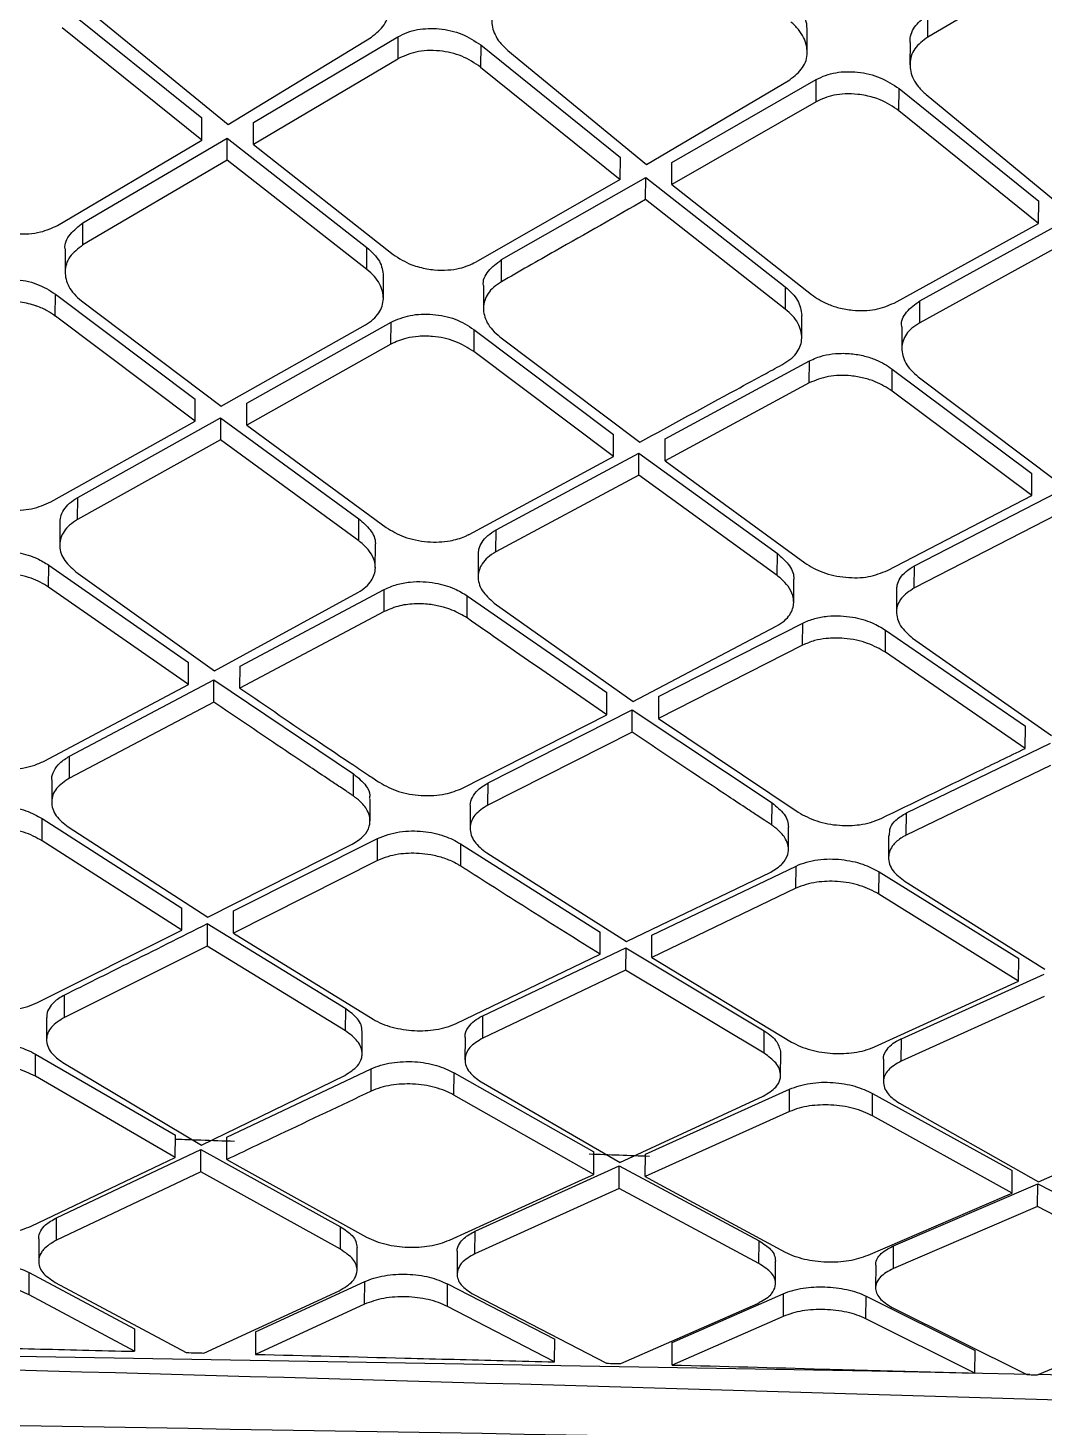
# Model space of a CAD drawing. Extents: x 943 to 1030, y 781 to 934.
# Drawn here: x 1012.041 to 1012.908, y 877.031 to 878.224 of the extents above; entities that cross this region are included whole.
import ezdxf

# ---------------------------------------------------------------- set-up
doc = ezdxf.new("R2010")
doc.units = 0
doc.header["$MEASUREMENT"] = 0
doc.layers.add('1', color=4, linetype='Continuous')

# ---------------------------------------------------------------- blocks, each defined once
blk = doc.blocks.new('AIRA')
at = {"layer": '1', "color": 3, "linetype": 'Continuous', "lineweight": 25}
for p, q in [((69.7528, 75.1218), (69.6309, 75.0505)), ((68.8927, 75.0771), (69.0118, 74.9815)), ((68.9158, 75.0729), (69.0341, 74.9759)), ((69.0118, 74.9626), (68.8926, 75.0582)), ((69.6309, 75.0505), (69.631, 75.0694)), ((69.0341, 74.9759), (69.1564, 75.0505)), ((69.0558, 74.9775), (69.1789, 75.0506)), ((69.1789, 75.0506), (69.1788, 75.0318)), ((69.528, 75.0375), (69.5281, 75.0565)), ((69.2496, 75.0437), (69.2495, 75.0248)), ((69.2496, 75.0437), (69.3687, 74.9478)), ((69.2727, 75.0391), (69.3909, 74.9418)), ((69.6158, 75.0457), (69.6157, 75.0269)), ((69.1788, 75.0317), (69.0557, 74.9587)), ((69.2495, 75.0248), (69.3686, 74.929)), ((69.3909, 74.9418), (69.5132, 75.0141)), ((69.4126, 74.9434), (69.5357, 75.0142)), ((69.5356, 74.9953), (69.5357, 75.0141)), ((69.6063, 74.9876), (69.6064, 75.0065)), ((69.6064, 75.0065), (69.7255, 74.9104)), ((69.6295, 75.0014), (69.7477, 74.9039)), ((69.5356, 74.9953), (69.4126, 74.9246)), ((69.7254, 74.8915), (69.6063, 74.9876)), ((69.0118, 74.9626), (69.0118, 74.9815)), ((69.0557, 74.9587), (69.0558, 74.9775)), ((68.9104, 74.8919), (69.0335, 74.9643)), ((69.0334, 74.9455), (69.0335, 74.9643)), ((69.0335, 74.9643), (69.1526, 74.871)), ((68.8887, 74.8898), (69.0118, 74.9626)), ((69.0557, 74.9587), (69.1749, 74.865)), ((69.0334, 74.9455), (68.9103, 74.8731)), ((69.1525, 74.8522), (69.0334, 74.9455)), ((69.3686, 74.929), (69.3687, 74.9478)), ((69.4126, 74.9246), (69.4126, 74.9434)), ((69.3686, 74.929), (69.2455, 74.8585)), ((69.2673, 74.8606), (69.3903, 74.9306)), ((69.3902, 74.9118), (69.3903, 74.9306)), ((69.3903, 74.9306), (69.5094, 74.8373)), ((69.4126, 74.9246), (69.5317, 74.8308)), ((69.5093, 74.8184), (69.3902, 74.9118)), ((69.7254, 74.8915), (69.7255, 74.9104)), ((68.9103, 74.8731), (68.9104, 74.8919)), ((69.6023, 74.8236), (69.7254, 74.8915)), ((69.6241, 74.8256), (69.7471, 74.8932)), ((68.8952, 74.8687), (68.8951, 74.8499)), ((69.1525, 74.8522), (69.1526, 74.871)), ((69.747, 74.8743), (69.624, 74.8068)), ((69.2672, 74.8417), (69.2673, 74.8606)), ((69.1666, 74.8277), (69.1667, 74.8466)), ((69.252, 74.8378), (69.252, 74.8191)), ((69.5094, 74.8373), (69.5093, 74.8184)), ((68.8868, 74.8125), (68.8869, 74.8312)), ((68.8869, 74.8312), (69.0061, 74.7417)), ((68.9092, 74.8254), (69.0283, 74.7355)), ((69.624, 74.8068), (69.6241, 74.8256)), ((69.006, 74.7229), (68.8869, 74.8125)), ((69.5234, 74.7941), (69.5235, 74.813)), ((69.0283, 74.7355), (69.1514, 74.805)), ((69.0501, 74.7382), (69.1731, 74.8073)), ((69.173, 74.7885), (69.1731, 74.8073)), ((69.2438, 74.8011), (69.2437, 74.7823)), ((69.2438, 74.8011), (69.3629, 74.7116)), ((69.6089, 74.8034), (69.6088, 74.7847)), ((69.173, 74.7885), (69.05, 74.7194)), ((69.266, 74.7948), (69.3852, 74.7049)), ((69.3628, 74.6928), (69.2437, 74.7823)), ((69.4069, 74.7077), (69.5299, 74.7743)), ((69.5298, 74.7555), (69.5299, 74.7743)), ((69.6005, 74.7485), (69.6006, 74.7673)), ((69.6006, 74.7673), (69.7197, 74.6781)), ((69.6228, 74.7606), (69.742, 74.6709)), ((69.5298, 74.7555), (69.4068, 74.6889)), ((69.7196, 74.6593), (69.6005, 74.7485)), ((69.006, 74.7229), (69.0061, 74.7417)), ((69.05, 74.7194), (69.0501, 74.7382)), ((68.9059, 74.6577), (69.0277, 74.7257)), ((69.0277, 74.7256), (69.0276, 74.7069)), ((69.0277, 74.7257), (69.1457, 74.6396)), ((68.883, 74.6539), (69.006, 74.7229)), ((69.05, 74.7194), (69.1691, 74.6321)), ((69.0276, 74.7068), (68.9058, 74.6389)), ((69.1456, 74.6208), (69.0276, 74.7069)), ((69.3628, 74.6928), (69.3629, 74.7116)), ((69.4068, 74.6889), (69.4069, 74.7077)), ((69.2398, 74.6263), (69.3628, 74.6928)), ((69.2627, 74.6302), (69.3845, 74.6956)), ((69.3845, 74.6956), (69.5026, 74.6099)), ((69.3845, 74.6768), (69.3845, 74.6956)), ((69.4068, 74.6889), (69.526, 74.6019)), ((69.3845, 74.6768), (69.2626, 74.6114)), ((69.5025, 74.5911), (69.3845, 74.6768)), ((69.7196, 74.6593), (69.7197, 74.6781)), ((68.9058, 74.6389), (68.9059, 74.6577)), ((69.5966, 74.5955), (69.7196, 74.6593)), ((69.6195, 74.5994), (69.7414, 74.6622)), ((69.7413, 74.6433), (69.6195, 74.5806)), ((68.8907, 74.6359), (68.8906, 74.6171)), ((69.1456, 74.6208), (69.1457, 74.6396)), ((69.2626, 74.6114), (69.2627, 74.6302)), ((69.1597, 74.5979), (69.1598, 74.6168)), ((69.2475, 74.6089), (69.2474, 74.5901)), ((69.5025, 74.5911), (69.5026, 74.6099)), ((68.8811, 74.5813), (68.8812, 74.6)), ((68.8812, 74.6), (69.0004, 74.5169)), ((68.9043, 74.5944), (69.0226, 74.51)), ((69.6194, 74.5806), (69.6195, 74.5994)), ((69.0003, 74.4981), (68.8811, 74.5813)), ((69.5166, 74.5685), (69.5166, 74.5874)), ((69.0226, 74.51), (69.1449, 74.5768)), ((69.0444, 74.5139), (69.1674, 74.5793)), ((69.1673, 74.5605), (69.1674, 74.5793)), ((69.238, 74.555), (69.2381, 74.5738)), ((69.2381, 74.5738), (69.3572, 74.4913)), ((69.6043, 74.5787), (69.6042, 74.5599)), ((69.1673, 74.5605), (69.0443, 74.4951)), ((69.2612, 74.5677), (69.3795, 74.4838)), ((69.3795, 74.4838), (69.5017, 74.5479)), ((69.4012, 74.4879), (69.5242, 74.5506)), ((69.5241, 74.5317), (69.5242, 74.5506)), ((69.5948, 74.5257), (69.5949, 74.5445)), ((69.5949, 74.5445), (69.7141, 74.4626)), ((69.618, 74.5378), (69.7363, 74.4546)), ((69.5241, 74.5317), (69.4011, 74.4691)), ((69.714, 74.4437), (69.5948, 74.5257)), ((69.0003, 74.4981), (69.0004, 74.5169)), ((69.0443, 74.4951), (69.0444, 74.5139)), ((68.8773, 74.4329), (69.0003, 74.4981)), ((68.899, 74.4372), (69.022, 74.5021)), ((69.0219, 74.4833), (69.022, 74.5021)), ((69.022, 74.5021), (69.1412, 74.4219)), ((69.3571, 74.4724), (69.3572, 74.4913)), ((69.4012, 74.4879), (69.4011, 74.4691)), ((69.0219, 74.4833), (68.8989, 74.4184)), ((69.2559, 74.4143), (69.3789, 74.4766)), ((69.3788, 74.4577), (69.3789, 74.4765)), ((69.3789, 74.4766), (69.4981, 74.3972)), ((69.2341, 74.4097), (69.3571, 74.4724)), ((69.4011, 74.4691), (69.5203, 74.3892)), ((69.714, 74.4437), (69.7141, 74.4626)), ((69.3788, 74.4577), (69.2558, 74.3954)), ((69.6127, 74.3887), (69.7357, 74.4481)), ((68.8989, 74.4184), (68.899, 74.4372)), ((69.7356, 74.4291), (69.6126, 74.3697)), ((68.8838, 74.4166), (68.8837, 74.3979)), ((69.1411, 74.4031), (69.1412, 74.4219)), ((69.2558, 74.3954), (69.2559, 74.4143)), ((69.1552, 74.382), (69.1553, 74.4008)), ((69.2407, 74.3942), (69.2406, 74.3755)), ((69.498, 74.3783), (69.4981, 74.3972)), ((68.8755, 74.365), (68.8756, 74.3839)), ((68.8756, 74.3839), (68.9948, 74.3075)), ((69.6126, 74.3697), (69.6127, 74.3887)), ((68.8978, 74.3767), (69.017, 74.2999)), ((69.0387, 74.3051), (69.1617, 74.3668)), ((69.1617, 74.348), (69.1617, 74.3668)), ((69.5121, 74.3577), (69.5121, 74.3765)), ((69.5975, 74.3694), (69.5975, 74.3506)), ((68.9947, 74.2886), (68.8755, 74.365)), ((69.017, 74.2999), (69.14, 74.362)), ((69.2324, 74.3624), (69.2323, 74.3435)), ((69.2324, 74.3624), (69.3516, 74.2871)), ((69.2547, 74.3547), (69.3739, 74.2789)), ((69.1617, 74.348), (69.0387, 74.2862)), ((69.3956, 74.2844), (69.5186, 74.3434)), ((69.5185, 74.3244), (69.5186, 74.3434)), ((69.3739, 74.2789), (69.4969, 74.3383)), ((69.5892, 74.3195), (69.5893, 74.3384)), ((69.5893, 74.3384), (69.7085, 74.2644)), ((69.5185, 74.3244), (69.3955, 74.2655)), ((69.7084, 74.2453), (69.5892, 74.3195)), ((69.6115, 74.3301), (69.7307, 74.2555)), ((68.9947, 74.2886), (68.9948, 74.3075)), ((69.0387, 74.2862), (69.0387, 74.3051)), ((68.8717, 74.227), (68.9947, 74.2886)), ((69.0164, 74.2939), (69.0163, 74.275)), ((69.1345, 74.2216), (69.0164, 74.294)), ((69.0387, 74.2862), (69.1579, 74.2128)), ((69.3515, 74.2681), (69.3516, 74.2871)), ((69.3955, 74.2655), (69.3956, 74.2844)), ((69.0163, 74.275), (68.8945, 74.2143)), ((69.1344, 74.2027), (69.0163, 74.275)), ((69.2515, 74.2156), (69.3733, 74.2737)), ((69.3733, 74.2737), (69.3732, 74.2547)), ((69.3733, 74.2737), (69.4914, 74.2027)), ((69.2286, 74.2091), (69.3515, 74.2681)), ((69.3955, 74.2655), (69.5148, 74.1933)), ((69.7084, 74.2453), (69.7085, 74.2644)), ((69.3732, 74.2547), (69.2514, 74.1966)), ((69.4913, 74.1837), (69.3732, 74.2547)), ((69.6084, 74.1961), (69.7301, 74.2513)), ((69.5854, 74.1892), (69.7084, 74.2453)), ((68.8945, 74.2143), (68.8946, 74.2333)), ((69.7301, 74.2322), (69.6083, 74.177)), ((68.8794, 74.2142), (68.8793, 74.1952)), ((69.1344, 74.2027), (69.1345, 74.2216)), ((69.2514, 74.1966), (69.2515, 74.2156)), ((69.1485, 74.1832), (69.1486, 74.2022)), ((69.4913, 74.1837), (69.4914, 74.2028)), ((69.2363, 74.1972), (69.2362, 74.1782)), ((69.6083, 74.177), (69.6084, 74.1961)), ((68.8699, 74.1641), (68.87, 74.183)), ((68.87, 74.183), (68.9892, 74.1139)), ((68.8931, 74.1758), (69.0114, 74.1054)), ((69.5054, 74.1648), (69.5055, 74.1839)), ((69.5932, 74.1784), (69.5931, 74.1593)), ((68.9891, 74.0948), (68.8699, 74.1641)), ((69.0114, 74.1054), (69.1336, 74.1648)), ((69.0332, 74.1122), (69.1562, 74.1704)), ((69.1561, 74.1513), (69.1562, 74.1703)), ((69.2268, 74.148), (69.2269, 74.1671)), ((69.2269, 74.1671), (69.3461, 74.0995)), ((69.25, 74.1593), (69.3684, 74.0904)), ((69.3901, 74.0976), (69.5131, 74.1531)), ((69.513, 74.1339), (69.5131, 74.153)), ((69.346, 74.0803), (69.2268, 74.148)), ((69.3683, 74.0904), (69.4905, 74.1471)), ((69.5837, 74.1303), (69.5838, 74.1494)), ((69.5838, 74.1494), (69.703, 74.0838)), ((69.6069, 74.141), (69.7252, 74.0741)), ((69.513, 74.1339), (69.39, 74.0785)), ((69.7029, 74.0645), (69.5837, 74.1303)), ((69.7252, 74.0741), (69.8474, 74.1276)), ((68.9891, 74.0948), (68.9892, 74.1138)), ((69.0331, 74.0931), (69.0332, 74.1122)), ((68.8879, 74.0434), (69.0109, 74.1016)), ((68.9772, 74.0891), (68.9891, 74.0948)), ((69.0108, 74.0825), (69.0109, 74.1016)), ((69.0109, 74.1016), (69.1301, 74.0357)), ((69.0331, 74.0931), (69.0442, 74.0868)), ((69.346, 74.0803), (69.3461, 74.0995)), ((69.39, 74.0785), (69.3901, 74.0976)), ((68.8661, 74.0363), (68.9772, 74.0891)), ((69.0108, 74.0825), (68.8878, 74.0243)), ((69.13, 74.0165), (69.0108, 74.0825)), ((69.0442, 74.0868), (69.1523, 74.0268)), ((69.2448, 74.0319), (69.3678, 74.0876)), ((69.3365, 74.076), (69.346, 74.0803)), ((69.3677, 74.0684), (69.3678, 74.0875)), ((69.3678, 74.0876), (69.487, 74.0236)), ((69.7029, 74.0645), (69.703, 74.0838)), ((69.223, 74.0244), (69.3365, 74.076)), ((69.3677, 74.0684), (69.2447, 74.0127)), ((69.4869, 74.0043), (69.3677, 74.0684)), ((69.39, 74.0785), (69.3988, 74.0737)), ((69.3988, 74.0737), (69.5093, 74.0141)), ((69.6017, 74.0195), (69.7247, 74.0722)), ((69.7246, 74.053), (69.7247, 74.0722)), ((69.7247, 74.0723), (69.8439, 74.0105)), ((69.58, 74.0115), (69.6961, 74.0616)), ((69.6961, 74.0616), (69.7029, 74.0645)), ((69.7246, 74.053), (69.6016, 74.0002)), ((69.8438, 73.9911), (69.7246, 74.053)), ((68.8878, 74.0243), (68.8879, 74.0434)), ((69.13, 74.0165), (69.1301, 74.0357)), ((68.8727, 74.0254), (68.8726, 74.0063)), ((69.2447, 74.0127), (69.2448, 74.0319)), ((69.4869, 74.0043), (69.487, 74.0236)), ((69.1441, 73.9987), (69.1442, 74.0179)), ((69.2296, 74.0146), (69.2295, 73.9954)), ((69.6016, 74.0002), (69.6017, 74.0195)), ((68.8644, 73.9967), (68.9544, 73.9487)), ((68.8644, 73.9776), (68.8644, 73.9967)), ((69.501, 73.9872), (69.5011, 74.0064)), ((69.5865, 74.0029), (69.5864, 73.9836)), ((68.8867, 73.9882), (68.9985, 73.9284)), ((69.0575, 73.9461), (69.1507, 73.9889)), ((69.1506, 73.9697), (69.1507, 73.9889)), ((69.2213, 73.9677), (69.2214, 73.9869)), ((69.2214, 73.9869), (69.3127, 73.9397)), ((68.9543, 73.9295), (68.8644, 73.9776)), ((69.0136, 73.928), (69.1289, 73.9812)), ((69.2436, 73.9779), (69.3568, 73.9193)), ((69.413, 73.9371), (69.5076, 73.9786)), ((69.5076, 73.9786), (69.5075, 73.9593)), ((69.5782, 73.9572), (69.5783, 73.9765)), ((69.5783, 73.9765), (69.6712, 73.9303)), ((69.5833, 73.9126), (66.1508, 73.9714)), ((69.1506, 73.9697), (69.0574, 73.9269)), ((69.3126, 73.9204), (69.2213, 73.9677)), ((69.3691, 73.919), (69.4859, 73.9704)), ((69.6005, 73.9668), (69.7153, 73.9096)), ((68.9544, 73.9486), (68.9543, 73.9295)), ((69.5075, 73.9593), (69.4129, 73.9178)), ((69.6711, 73.9109), (69.5782, 73.9572)), ((69.7244, 73.9094), (69.8428, 73.9588)), ((69.0575, 73.9461), (69.0574, 73.9269)), ((69.3126, 73.9204), (69.3127, 73.9397)), ((69.4129, 73.9178), (69.413, 73.9371)), ((69.6711, 73.9109), (69.6712, 73.9303)), ((69.7179, 73.9098), (69.5833, 73.9126)), ((69.7682, 73.9087), (69.7251, 73.9096))]:
    blk.add_line(p, q, dxfattribs=at)
for points, knots in [([(69.1564, 75.0505), (69.1605, 75.0538), (69.1687, 75.0603), (69.1724, 75.0737), (69.1697, 75.0852), (69.1641, 75.0941), (69.1595, 75.0983), (69.1572, 75.1005)], [0, 0, 0, 0, 0.248863, 0.499207, 0.728584, 0.859141, 1, 1, 1, 1]), ([(69.2741, 75.0888), (69.27, 75.0856), (69.2617, 75.0791), (69.2578, 75.0658), (69.2604, 75.0543), (69.2659, 75.0454), (69.2703, 75.0412), (69.2727, 75.0391)], [0, 0, 0, 0, 0.247032, 0.49923, 0.729617, 0.859916, 1, 1, 1, 1]), ([(69.528, 75.0565), (69.5279, 75.0583), (69.5279, 75.0624), (69.5254, 75.069), (69.5209, 75.0761), (69.5164, 75.0803), (69.5141, 75.0824)], [0, 0, 0, 0, 0.193864, 0.455715, 0.724391, 1, 1, 1, 1]), ([(69.5132, 75.0141), (69.5173, 75.0173), (69.5255, 75.0237), (69.5292, 75.0369), (69.5264, 75.0484), (69.5208, 75.0572), (69.5163, 75.0614), (69.514, 75.0635)], [0, 0, 0, 0, 0.250814, 0.499227, 0.732582, 0.862136, 1, 1, 1, 1]), ([(69.616, 75.0457), (69.616, 75.0465), (69.6156, 75.0516), (69.6194, 75.0607), (69.6272, 75.0666), (69.631, 75.0694)], [0, 0, 0, 0, 0.07695, 0.551862, 1, 1, 1, 1]), ([(69.1789, 75.0506), (69.1815, 75.052), (69.1866, 75.0546), (69.1984, 75.0577), (69.2145, 75.0583), (69.2342, 75.0538), (69.2444, 75.0471), (69.2496, 75.0437)], [0, 0, 0, 0, 0.131184, 0.257924, 0.497218, 0.748582, 1, 1, 1, 1]), ([(69.6309, 75.0505), (69.6268, 75.0474), (69.6185, 75.0411), (69.6146, 75.0279), (69.6172, 75.0164), (69.6228, 75.0076), (69.6272, 75.0035), (69.6295, 75.0014)], [0, 0, 0, 0, 0.249256, 0.499248, 0.733673, 0.862955, 1, 1, 1, 1]), ([(69.2495, 75.0248), (69.2444, 75.0282), (69.2342, 75.035), (69.2174, 75.0388), (69.204, 75.0391), (69.1913, 75.0376), (69.1837, 75.034), (69.1788, 75.0318)], [0, 0, 0, 0, 0.249634, 0.499696, 0.635091, 0.763938, 1, 1, 1, 1]), ([(69.5357, 75.0142), (69.5383, 75.0155), (69.5434, 75.018), (69.5552, 75.021), (69.5713, 75.0213), (69.591, 75.0167), (69.6012, 75.0099), (69.6064, 75.0065)], [0, 0, 0, 0, 0.130521, 0.257131, 0.49774, 0.748987, 1, 1, 1, 1]), ([(69.6063, 74.9876), (69.6012, 74.991), (69.5928, 74.9967), (69.58, 75.0003), (69.5699, 75.0019), (69.5606, 75.0022), (69.548, 75.0008), (69.5404, 74.9975), (69.5356, 74.9953)], [0, 0, 0, 0, 0.249385, 0.412079, 0.50042, 0.638409, 0.768094, 1, 1, 1, 1]), ([(69.3902, 74.9118), (69.3645, 74.8971), (69.3235, 74.8738), (69.2825, 74.8505), (69.2672, 74.8417)], [0, 0, 0, 0, 0.626411, 1, 1, 1, 1]), ([(68.818, 74.8956), (68.8231, 74.8924), (68.8333, 74.886), (68.8504, 74.8825), (68.864, 74.8825), (68.8767, 74.8842), (68.8841, 74.8877), (68.8887, 74.8898)], [0, 0, 0, 0, 0.249757, 0.499404, 0.64357, 0.775204, 1, 1, 1, 1]), ([(68.8955, 74.8687), (68.8954, 74.8691), (68.8942, 74.8738), (68.8987, 74.8828), (68.9066, 74.8889), (68.9104, 74.8919)], [0, 0, 0, 0, 0.045626, 0.530018, 1, 1, 1, 1]), ([(68.9103, 74.8731), (68.9061, 74.8699), (68.8978, 74.8636), (68.894, 74.8505), (68.8968, 74.8395), (68.9025, 74.8311), (68.9069, 74.8273), (68.9092, 74.8254)], [0, 0, 0, 0, 0.251855, 0.499126, 0.738904, 0.866911, 1, 1, 1, 1]), ([(69.1526, 74.871), (69.1567, 74.8672), (69.1648, 74.8597), (69.166, 74.8509), (69.1665, 74.8465)], [0, 0, 0, 0, 0.5097554, 1, 1, 1, 1]), ([(69.1749, 74.865), (69.1799, 74.8618), (69.1868, 74.8574), (69.1992, 74.8535), (69.2097, 74.8516), (69.2213, 74.8515), (69.2339, 74.8532), (69.2411, 74.8565), (69.2455, 74.8585)], [0, 0, 0, 0, 0.249456, 0.338534, 0.499918, 0.650657, 0.784388, 1, 1, 1, 1]), ([(69.2522, 74.8379), (69.2522, 74.8381), (69.2509, 74.8426), (69.2553, 74.8515), (69.2633, 74.8575), (69.2673, 74.8606)], [0, 0, 0, 0, 0.024851, 0.51429, 1, 1, 1, 1]), ([(69.1514, 74.805), (69.1537, 74.8065), (69.1582, 74.8095), (69.1644, 74.8167), (69.1678, 74.8271), (69.1649, 74.8381), (69.1592, 74.8465), (69.1548, 74.8503), (69.1525, 74.8522)], [0, 0, 0, 0, 0.130826, 0.257892, 0.499804, 0.74092, 0.868332, 1, 1, 1, 1]), ([(69.2672, 74.8417), (69.2649, 74.8403), (69.2604, 74.8373), (69.2542, 74.8301), (69.2507, 74.8197), (69.2536, 74.8087), (69.2594, 74.8004), (69.2638, 74.7967), (69.266, 74.7948)], [0, 0, 0, 0, 0.129214, 0.255748, 0.499786, 0.74226, 0.869344, 1, 1, 1, 1]), ([(69.5094, 74.8373), (69.5135, 74.8335), (69.5216, 74.8261), (69.5228, 74.8174), (69.5235, 74.813)], [0, 0, 0, 0, 0.497351, 1, 1, 1, 1]), ([(68.8868, 74.8125), (68.8846, 74.814), (68.8798, 74.8173), (68.874, 74.8198), (68.8706, 74.8211), (68.8701, 74.8212), (68.8684, 74.8218), (68.8624, 74.8236), (68.8526, 74.8254), (68.8407, 74.8253), (68.8281, 74.8236), (68.8208, 74.8202), (68.8162, 74.818)], [0, 0, 0, 0, 0.116873, 0.250401, 0.250408, 0.257645, 0.271775, 0.320702, 0.500592, 0.645566, 0.777272, 1, 1, 1, 1]), ([(69.5317, 74.8308), (69.536, 74.8279), (69.543, 74.8233), (69.5555, 74.8192), (69.5693, 74.8168), (69.5867, 74.817), (69.5971, 74.8214), (69.6023, 74.8236)], [0, 0, 0, 0, 0.215947, 0.349899, 0.500892, 0.750429, 1, 1, 1, 1]), ([(69.6089, 74.8034), (69.6089, 74.8035), (69.6076, 74.8079), (69.612, 74.8166), (69.62, 74.8226), (69.6241, 74.8256)], [0, 0, 0, 0, 0.007296, 0.500962, 1, 1, 1, 1]), ([(69.5082, 74.7719), (69.5105, 74.7734), (69.5151, 74.7763), (69.5212, 74.7834), (69.5247, 74.7936), (69.5217, 74.8045), (69.5159, 74.8128), (69.5115, 74.8165), (69.5093, 74.8184)], [0, 0, 0, 0, 0.132598, 0.260257, 0.49987, 0.743417, 0.870192, 1, 1, 1, 1]), ([(69.624, 74.8068), (69.6217, 74.8053), (69.6171, 74.8025), (69.611, 74.7954), (69.6075, 74.7852), (69.6105, 74.7743), (69.6163, 74.7661), (69.6206, 74.7624), (69.6228, 74.7606)], [0, 0, 0, 0, 0.131234, 0.258449, 0.499894, 0.744681, 0.871143, 1, 1, 1, 1]), ([(69.2437, 74.7823), (69.2386, 74.7854), (69.2284, 74.7917), (69.211, 74.7954), (69.197, 74.7954), (69.1844, 74.7937), (69.1773, 74.7905), (69.173, 74.7885)], [0, 0, 0, 0, 0.249766, 0.499436, 0.654498, 0.789749, 1, 1, 1, 1]), ([(69.3852, 74.7049), (69.4126, 74.7198), (69.4485, 74.7394), (69.4895, 74.7617), (69.5031, 74.7692), (69.5082, 74.7719)], [0, 0, 0, 0, 0.66822, 0.876165, 1, 1, 1, 1]), ([(69.5299, 74.7743), (69.5337, 74.776), (69.5404, 74.7789), (69.5528, 74.7808), (69.5649, 74.7808), (69.5767, 74.7787), (69.5891, 74.7747), (69.5962, 74.7702), (69.6006, 74.7673)], [0, 0, 0, 0, 0.187099, 0.328265, 0.500908, 0.64868, 0.781257, 1, 1, 1, 1]), ([(69.6005, 74.7485), (69.5959, 74.7514), (69.5887, 74.756), (69.5761, 74.7599), (69.5626, 74.7622), (69.5455, 74.7619), (69.535, 74.7576), (69.5298, 74.7555)], [0, 0, 0, 0, 0.227757, 0.35877, 0.500914, 0.750398, 1, 1, 1, 1]), ([(68.8123, 74.659), (68.817, 74.6562), (68.8244, 74.6518), (68.8369, 74.6484), (68.8503, 74.6465), (68.8673, 74.6472), (68.8777, 74.6517), (68.883, 74.6539)], [0, 0, 0, 0, 0.233999, 0.363526, 0.501006, 0.750381, 1, 1, 1, 1]), ([(68.8908, 74.6359), (68.8909, 74.6376), (68.8911, 74.6415), (68.8938, 74.6473), (68.8986, 74.6531), (68.9034, 74.6562), (68.9059, 74.6577)], [0, 0, 0, 0, 0.205396, 0.461948, 0.726807, 1, 1, 1, 1]), ([(68.9058, 74.6389), (68.9033, 74.6374), (68.8987, 74.6344), (68.8927, 74.6274), (68.8894, 74.6175), (68.8925, 74.605), (68.9004, 74.5979), (68.9043, 74.5944)], [0, 0, 0, 0, 0.139149, 0.269077, 0.500345, 0.75256, 1, 1, 1, 1]), ([(69.1457, 74.6396), (69.1492, 74.6365), (69.1565, 74.6302), (69.1601, 74.6218), (69.1597, 74.6174), (69.1596, 74.6168)], [0, 0, 0, 0, 0.441974, 0.92595, 1, 1, 1, 1]), ([(69.1691, 74.6321), (69.174, 74.6292), (69.1814, 74.6247), (69.194, 74.6213), (69.2073, 74.6193), (69.2223, 74.62), (69.2333, 74.6232), (69.2382, 74.6255), (69.2394, 74.6261), (69.2397, 74.6263), (69.2398, 74.6263), (69.2398, 74.6263), (69.2398, 74.6263)], [0, 0, 0, 0, 0.238532, 0.366743, 0.500494, 0.749386, 0.935395, 0.982948, 0.995288, 0.998597, 0.999828, 1, 1, 1, 1]), ([(69.2477, 74.6089), (69.2477, 74.6104), (69.2479, 74.6142), (69.2505, 74.6198), (69.2553, 74.6256), (69.2602, 74.6286), (69.2627, 74.6302)], [0, 0, 0, 0, 0.190911, 0.4503, 0.719985, 1, 1, 1, 1]), ([(69.1449, 74.5768), (69.1473, 74.5783), (69.1519, 74.5812), (69.1578, 74.5881), (69.1603, 74.5958), (69.1591, 74.6044), (69.1556, 74.6114), (69.1505, 74.6168), (69.1469, 74.6198), (69.1456, 74.6208)], [0, 0, 0, 0, 0.140598, 0.268246, 0.500669, 0.625537, 0.790806, 0.929243, 1, 1, 1, 1]), ([(68.8105, 74.6049), (68.8141, 74.6065), (68.8209, 74.6097), (68.833, 74.6119), (68.8445, 74.6122), (68.8575, 74.6106), (68.8705, 74.6067), (68.878, 74.602), (68.8812, 74.6001)], [0, 0, 0, 0, 0.176031, 0.337552, 0.484544, 0.616993, 0.837386, 1, 1, 1, 1]), ([(69.2626, 74.6114), (69.2601, 74.6098), (69.2554, 74.6069), (69.2495, 74.6), (69.2463, 74.5905), (69.2494, 74.5782), (69.2573, 74.5712), (69.2612, 74.5677)], [0, 0, 0, 0, 0.142068, 0.272969, 0.500388, 0.753972, 1, 1, 1, 1]), ([(69.5026, 74.6099), (69.506, 74.6069), (69.5132, 74.6007), (69.5169, 74.5925), (69.5165, 74.5881), (69.5164, 74.5874)], [0, 0, 0, 0, 0.431843, 0.912499, 1, 1, 1, 1]), ([(68.8811, 74.5813), (68.8764, 74.5841), (68.869, 74.5884), (68.8564, 74.5917), (68.8431, 74.5935), (68.8261, 74.5928), (68.8156, 74.5883), (68.8104, 74.5861)], [0, 0, 0, 0, 0.234792, 0.364126, 0.501109, 0.750409, 1, 1, 1, 1]), ([(69.526, 74.6019), (69.5308, 74.5989), (69.5383, 74.5945), (69.5509, 74.591), (69.5641, 74.589), (69.581, 74.5893), (69.5914, 74.5934), (69.5966, 74.5955)], [0, 0, 0, 0, 0.240292, 0.368217, 0.500906, 0.750194, 1, 1, 1, 1]), ([(69.6045, 74.5787), (69.6046, 74.5801), (69.6046, 74.5837), (69.6072, 74.5892), (69.612, 74.5949), (69.617, 74.5979), (69.6195, 74.5994)], [0, 0, 0, 0, 0.177697, 0.439656, 0.713744, 1, 1, 1, 1]), ([(69.1674, 74.5793), (69.1708, 74.5808), (69.1773, 74.5838), (69.1889, 74.5858), (69.2001, 74.5862), (69.2132, 74.5847), (69.2267, 74.5808), (69.2346, 74.576), (69.2381, 74.5738)], [0, 0, 0, 0, 0.168944, 0.325389, 0.469326, 0.600747, 0.82516, 1, 1, 1, 1]), ([(69.5017, 74.5479), (69.5042, 74.5494), (69.5088, 74.5523), (69.5146, 74.559), (69.5171, 74.5665), (69.5159, 74.5749), (69.5124, 74.5818), (69.5073, 74.5871), (69.5037, 74.5901), (69.5025, 74.5911)], [0, 0, 0, 0, 0.143105, 0.271206, 0.501054, 0.625853, 0.791217, 0.929716, 1, 1, 1, 1]), ([(69.6194, 74.5806), (69.6153, 74.5778), (69.607, 74.5723), (69.6037, 74.5625), (69.6047, 74.5544), (69.6082, 74.5464), (69.6141, 74.5412), (69.618, 74.5378)], [0, 0, 0, 0, 0.24947, 0.4991, 0.628386, 0.755117, 1, 1, 1, 1]), ([(69.238, 74.555), (69.236, 74.5562), (69.2301, 74.5598), (69.2195, 74.5641), (69.2067, 74.5667), (69.1939, 74.5674), (69.1797, 74.5658), (69.1716, 74.5623), (69.1673, 74.5605)], [0, 0, 0, 0, 0.105309, 0.306622, 0.443835, 0.60517, 0.790578, 1, 1, 1, 1]), ([(69.3571, 74.4724), (69.3374, 74.486), (69.2977, 74.5132), (69.2579, 74.541), (69.238, 74.555)], [0, 0, 0, 0, 0.497207, 1, 1, 1, 1]), ([(69.5242, 74.5506), (69.5275, 74.552), (69.5339, 74.5548), (69.5451, 74.5567), (69.5561, 74.557), (69.5692, 74.5556), (69.5831, 74.5517), (69.5913, 74.5468), (69.5949, 74.5445)], [0, 0, 0, 0, 0.164053, 0.316987, 0.458803, 0.589503, 0.816681, 1, 1, 1, 1]), ([(69.5948, 74.5257), (69.59, 74.5285), (69.5825, 74.5328), (69.5699, 74.5362), (69.5579, 74.538), (69.5456, 74.5379), (69.5335, 74.5358), (69.5274, 74.5332), (69.5241, 74.5317)], [0, 0, 0, 0, 0.237892, 0.366099, 0.500195, 0.698234, 0.836249, 1, 1, 1, 1]), ([(69.0443, 74.4951), (69.0666, 74.4798), (69.0987, 74.4579), (69.1352, 74.4334), (69.1526, 74.4218), (69.1603, 74.4167), (69.1635, 74.4145)], [0, 0, 0, 0, 0.562396, 0.807691, 0.91936, 1, 1, 1, 1]), ([(69.1411, 74.4031), (69.1407, 74.4034), (69.1401, 74.4038), (69.1388, 74.4046), (69.1371, 74.4058), (69.1339, 74.4079), (69.1281, 74.4117), (69.118, 74.4185), (69.1002, 74.4304), (69.0674, 74.4524), (69.04, 74.471), (69.0219, 74.4833)], [0, 0, 0, 0, 0.009627, 0.017122, 0.030527, 0.054598, 0.097631, 0.174534, 0.31114, 0.545497, 1, 1, 1, 1]), ([(69.498, 74.3783), (69.4976, 74.3786), (69.4969, 74.379), (69.4957, 74.3798), (69.4939, 74.381), (69.4907, 74.3831), (69.485, 74.3868), (69.4748, 74.3935), (69.457, 74.4053), (69.4242, 74.4271), (69.3968, 74.4455), (69.3788, 74.4577)], [0, 0, 0, 0, 0.009623, 0.017116, 0.030517, 0.054581, 0.097601, 0.17449, 0.3111, 0.545921, 1, 1, 1, 1]), ([(69.591, 74.3839), (69.6182, 74.3971), (69.6592, 74.4171), (69.7002, 74.437), (69.714, 74.4437)], [0, 0, 0, 0, 0.664013, 1, 1, 1, 1]), ([(68.8066, 74.4371), (68.8117, 74.4344), (68.8219, 74.4288), (68.8411, 74.4256), (68.8568, 74.4263), (68.8688, 74.429), (68.8743, 74.4315), (68.8773, 74.4329)], [0, 0, 0, 0, 0.248288, 0.499742, 0.720058, 0.85268, 1, 1, 1, 1]), ([(68.884, 74.4166), (68.8839, 74.4171), (68.8836, 74.4198), (68.8855, 74.4249), (68.8902, 74.4317), (68.896, 74.4353), (68.899, 74.4372)], [0, 0, 0, 0, 0.056645, 0.343675, 0.658137, 1, 1, 1, 1]), ([(68.8989, 74.4184), (68.8948, 74.4156), (68.8864, 74.41), (68.8831, 74.4002), (68.8843, 74.3922), (68.888, 74.3845), (68.8939, 74.3797), (68.8978, 74.3767)], [0, 0, 0, 0, 0.249373, 0.498756, 0.634458, 0.763387, 1, 1, 1, 1]), ([(69.1412, 74.4219), (69.1451, 74.4187), (69.1518, 74.4131), (69.1556, 74.4055), (69.1548, 74.4019), (69.1546, 74.4009)], [0, 0, 0, 0, 0.504453, 0.864035, 1, 1, 1, 1]), ([(69.1635, 74.4145), (69.1686, 74.4118), (69.1788, 74.4062), (69.1959, 74.4033), (69.2094, 74.4034), (69.222, 74.405), (69.2294, 74.4079), (69.2341, 74.4097)], [0, 0, 0, 0, 0.249819, 0.499714, 0.640297, 0.770669, 1, 1, 1, 1]), ([(69.2409, 74.3942), (69.2408, 74.3946), (69.2405, 74.3972), (69.2423, 74.4022), (69.247, 74.4089), (69.2528, 74.4124), (69.2559, 74.4143)], [0, 0, 0, 0, 0.050973, 0.339086, 0.655438, 1, 1, 1, 1]), ([(69.14, 74.362), (69.1437, 74.3643), (69.1505, 74.3686), (69.155, 74.3769), (69.1555, 74.3843), (69.1529, 74.3918), (69.1482, 74.3975), (69.1435, 74.4012), (69.1418, 74.4026), (69.1411, 74.4031)], [0, 0, 0, 0, 0.214957, 0.404316, 0.568008, 0.705981, 0.904043, 0.964768, 1, 1, 1, 1]), ([(68.8049, 74.3879), (68.8077, 74.3892), (68.8134, 74.3917), (68.8233, 74.3939), (68.8336, 74.3949), (68.8466, 74.3944), (68.862, 74.3913), (68.8712, 74.3863), (68.8756, 74.3839)], [0, 0, 0, 0, 0.144135, 0.282807, 0.416041, 0.543868, 0.782378, 1, 1, 1, 1]), ([(69.2558, 74.3954), (69.2516, 74.3927), (69.2433, 74.3873), (69.24, 74.3777), (69.2412, 74.3699), (69.2449, 74.3624), (69.2508, 74.3577), (69.2547, 74.3547)], [0, 0, 0, 0, 0.249352, 0.498762, 0.63472, 0.763724, 1, 1, 1, 1]), ([(69.4981, 74.3972), (69.5019, 74.3941), (69.5079, 74.3894), (69.5116, 74.382), (69.5119, 74.3783), (69.5121, 74.3765)], [0, 0, 0, 0, 0.485729, 0.746804, 1, 1, 1, 1]), ([(69.4969, 74.3383), (69.5005, 74.3405), (69.5074, 74.3447), (69.5119, 74.3527), (69.5124, 74.36), (69.5097, 74.3673), (69.505, 74.3728), (69.5003, 74.3764), (69.4986, 74.3778), (69.498, 74.3783)], [0, 0, 0, 0, 0.216076, 0.406227, 0.570384, 0.708494, 0.905871, 0.965796, 1, 1, 1, 1]), ([(69.5203, 74.3892), (69.5254, 74.3865), (69.5356, 74.381), (69.5549, 74.3776), (69.5707, 74.378), (69.5826, 74.3804), (69.5881, 74.3827), (69.591, 74.3839)], [0, 0, 0, 0, 0.248517, 0.499694, 0.723033, 0.854912, 1, 1, 1, 1]), ([(69.5983, 74.3694), (69.5983, 74.3717), (69.5983, 74.3763), (69.6035, 74.3832), (69.6095, 74.3867), (69.6127, 74.3887)], [0, 0, 0, 0, 0.309162, 0.625227, 1, 1, 1, 1]), ([(68.8755, 74.365), (68.8705, 74.3677), (68.8629, 74.3718), (68.8502, 74.3747), (68.8376, 74.3761), (68.8248, 74.3755), (68.8129, 74.3727), (68.8076, 74.3703), (68.8048, 74.369)], [0, 0, 0, 0, 0.245187, 0.37169, 0.500496, 0.730145, 0.860157, 1, 1, 1, 1]), ([(69.1617, 74.3668), (69.1646, 74.3681), (69.1702, 74.3705), (69.1802, 74.3726), (69.1904, 74.3735), (69.2034, 74.3729), (69.2188, 74.3698), (69.228, 74.3648), (69.2324, 74.3624)], [0, 0, 0, 0, 0.143912, 0.282398, 0.415494, 0.543246, 0.781844, 1, 1, 1, 1]), ([(69.6126, 74.3697), (69.6126, 74.3697), (69.6125, 74.3697), (69.6121, 74.3695), (69.6109, 74.3689), (69.6067, 74.3665), (69.6, 74.3609), (69.5968, 74.3527), (69.598, 74.3451), (69.6017, 74.3377), (69.6077, 74.3331), (69.6115, 74.3301)], [0, 0, 0, 0, 0.002274, 0.006334, 0.01981, 0.068181, 0.250059, 0.49929, 0.63547, 0.76445, 1, 1, 1, 1]), ([(69.2323, 74.3435), (69.2319, 74.3437), (69.2307, 74.3444), (69.2264, 74.3469), (69.2186, 74.3503), (69.2078, 74.353), (69.1944, 74.3546), (69.1816, 74.3541), (69.1698, 74.3515), (69.1644, 74.3492), (69.1617, 74.348)], [0, 0, 0, 0, 0.023496, 0.067617, 0.217897, 0.374718, 0.501134, 0.730622, 0.860431, 1, 1, 1, 1]), ([(69.3515, 74.2681), (69.3318, 74.2805), (69.2937, 74.3042), (69.2553, 74.3288), (69.2365, 74.3408), (69.2362, 74.341), (69.2349, 74.3418), (69.2337, 74.3426), (69.2324, 74.3434), (69.2324, 74.3435), (69.2323, 74.3435), (69.2323, 74.3435)], [0, 0, 0, 0, 0.497197, 0.960014, 0.966058, 0.968166, 0.968406, 0.997887, 0.999403, 0.999937, 1, 1, 1, 1]), ([(69.5186, 74.3434), (69.5214, 74.3446), (69.527, 74.3469), (69.537, 74.3489), (69.5471, 74.3496), (69.5602, 74.3489), (69.5756, 74.3457), (69.5849, 74.3408), (69.5893, 74.3384)], [0, 0, 0, 0, 0.143635, 0.281886, 0.414807, 0.542459, 0.781164, 1, 1, 1, 1]), ([(69.5892, 74.3195), (69.5842, 74.3221), (69.5766, 74.3261), (69.5639, 74.3291), (69.5513, 74.3307), (69.5384, 74.3302), (69.5266, 74.3278), (69.5213, 74.3256), (69.5185, 74.3244)], [0, 0, 0, 0, 0.245882, 0.372175, 0.500468, 0.730377, 0.860325, 1, 1, 1, 1]), ([(69.0164, 74.294), (68.9936, 74.2826), (68.9529, 74.2623), (68.9123, 74.2421), (68.8946, 74.2333)], [0, 0, 0, 0, 0.562536, 1, 1, 1, 1]), ([(68.801, 74.2303), (68.8034, 74.2289), (68.8084, 74.2262), (68.82, 74.2223), (68.8359, 74.2198), (68.8519, 74.2208), (68.8637, 74.2235), (68.869, 74.2258), (68.8717, 74.227)], [0, 0, 0, 0, 0.128135, 0.254413, 0.500649, 0.734513, 0.863403, 1, 1, 1, 1]), ([(68.8946, 74.2333), (68.8913, 74.2314), (68.8857, 74.228), (68.881, 74.2215), (68.879, 74.217), (68.8795, 74.2143), (68.8795, 74.2142)], [0, 0, 0, 0, 0.365567, 0.639818, 0.974544, 1, 1, 1, 1]), ([(68.8945, 74.2143), (68.8904, 74.2117), (68.8821, 74.2064), (68.8787, 74.1973), (68.8799, 74.1898), (68.8837, 74.1828), (68.8894, 74.1785), (68.8931, 74.1758)], [0, 0, 0, 0, 0.249059, 0.498513, 0.642232, 0.773853, 1, 1, 1, 1]), ([(69.1485, 74.2022), (69.1483, 74.2041), (69.148, 74.2078), (69.1441, 74.2146), (69.1382, 74.2189), (69.1345, 74.2216)], [0, 0, 0, 0, 0.26987, 0.53432, 1, 1, 1, 1]), ([(69.1579, 74.2128), (69.1603, 74.2114), (69.1652, 74.2087), (69.1769, 74.2049), (69.1928, 74.2023), (69.2088, 74.2032), (69.2206, 74.2057), (69.2259, 74.2079), (69.2286, 74.2091)], [0, 0, 0, 0, 0.128054, 0.254285, 0.500647, 0.734448, 0.863346, 1, 1, 1, 1]), ([(69.2364, 74.1972), (69.2364, 74.1974), (69.2358, 74.2004), (69.2383, 74.2054), (69.2437, 74.2113), (69.2486, 74.2143), (69.2512, 74.2155), (69.2515, 74.2156)], [0, 0, 0, 0, 0.023173, 0.425423, 0.722653, 0.970325, 1, 1, 1, 1]), ([(69.1336, 74.1648), (69.1377, 74.1674), (69.1445, 74.1716), (69.1479, 74.1783), (69.1487, 74.1836), (69.1478, 74.1887), (69.144, 74.1956), (69.1381, 74.1999), (69.1344, 74.2027)], [0, 0, 0, 0, 0.248821, 0.411638, 0.49913, 0.639645, 0.770088, 1, 1, 1, 1]), ([(69.4914, 74.2027), (69.4936, 74.2013), (69.4979, 74.1984), (69.5038, 74.192), (69.5048, 74.1871), (69.5054, 74.1839)], [0, 0, 0, 0, 0.261847, 0.517558, 1, 1, 1, 1]), ([(68.7993, 74.186), (68.8019, 74.1872), (68.8072, 74.1895), (68.8165, 74.1916), (68.8264, 74.1927), (68.8394, 74.1927), (68.8555, 74.1901), (68.8652, 74.1854), (68.87, 74.183)], [0, 0, 0, 0, 0.134483, 0.266149, 0.395084, 0.521379, 0.765284, 1, 1, 1, 1]), ([(69.2514, 74.1966), (69.2472, 74.1941), (69.239, 74.1891), (69.2356, 74.1802), (69.2368, 74.1729), (69.2405, 74.1661), (69.2463, 74.1619), (69.25, 74.1593)], [0, 0, 0, 0, 0.248976, 0.498493, 0.642102, 0.773685, 1, 1, 1, 1]), ([(69.5147, 74.1933), (69.5172, 74.192), (69.5221, 74.1894), (69.5338, 74.1855), (69.5497, 74.183), (69.5657, 74.1837), (69.5775, 74.186), (69.5827, 74.1881), (69.5854, 74.1892)], [0, 0, 0, 0, 0.128041, 0.2542413, 0.5006606, 0.7343903, 0.8632903, 1, 1, 1, 1]), ([(69.5933, 74.1784), (69.5932, 74.1786), (69.5927, 74.1815), (69.5952, 74.1864), (69.6007, 74.1921), (69.6055, 74.1948), (69.6081, 74.196), (69.6084, 74.1961)], [0, 0, 0, 0, 0.023781, 0.428586, 0.726574, 0.971989, 1, 1, 1, 1]), ([(69.1562, 74.1704), (69.1588, 74.1715), (69.1641, 74.1737), (69.1735, 74.1757), (69.1833, 74.1767), (69.1964, 74.1766), (69.2124, 74.174), (69.2221, 74.1693), (69.2269, 74.1671)], [0, 0, 0, 0, 0.134846, 0.266719, 0.39573, 0.521994, 0.765624, 1, 1, 1, 1]), ([(69.4905, 74.1471), (69.4946, 74.1496), (69.5014, 74.1536), (69.5048, 74.16), (69.5056, 74.1652), (69.5047, 74.1701), (69.5009, 74.1768), (69.495, 74.181), (69.4913, 74.1837)], [0, 0, 0, 0, 0.248743, 0.412405, 0.499124, 0.639915, 0.77044, 1, 1, 1, 1]), ([(69.6083, 74.177), (69.6041, 74.1746), (69.5959, 74.1698), (69.5925, 74.1613), (69.5937, 74.1543), (69.5974, 74.1476), (69.6032, 74.1436), (69.6068, 74.141)], [0, 0, 0, 0, 0.248921, 0.498526, 0.642186, 0.773772, 1, 1, 1, 1]), ([(68.8699, 74.1641), (68.8648, 74.1665), (68.8545, 74.1714), (68.8348, 74.1742), (68.8188, 74.1732), (68.807, 74.1705), (68.8018, 74.1682), (68.7992, 74.1671)], [0, 0, 0, 0, 0.250944, 0.500105, 0.737872, 0.865987, 1, 1, 1, 1]), ([(69.1561, 74.1513), (69.1301, 74.139), (69.0891, 74.1196), (69.0481, 74.1002), (69.0331, 74.0931)], [0, 0, 0, 0, 0.634373, 1, 1, 1, 1]), ([(69.2268, 74.148), (69.2243, 74.1493), (69.2195, 74.1518), (69.2079, 74.1556), (69.1918, 74.1581), (69.1757, 74.1571), (69.1639, 74.1546), (69.1587, 74.1524), (69.1561, 74.1513)], [0, 0, 0, 0, 0.126298, 0.251952, 0.50074, 0.737801, 0.865844, 1, 1, 1, 1]), ([(69.5131, 74.1531), (69.5157, 74.1541), (69.521, 74.1562), (69.5304, 74.1581), (69.5402, 74.1591), (69.5532, 74.1588), (69.5693, 74.1562), (69.579, 74.1517), (69.5838, 74.1494)], [0, 0, 0, 0, 0.135166, 0.267199, 0.39624, 0.522441, 0.765801, 1, 1, 1, 1]), ([(69.5837, 74.1303), (69.5812, 74.1315), (69.5764, 74.134), (69.5676, 74.1368), (69.5582, 74.1388), (69.5454, 74.14), (69.5325, 74.1394), (69.5208, 74.137), (69.5156, 74.135), (69.513, 74.1339)], [0, 0, 0, 0, 0.126258, 0.251764, 0.37673, 0.501374, 0.737783, 0.865739, 1, 1, 1, 1]), ([(69.0397, 74.1085), (69.0301, 74.1088), (69.0132, 74.1094), (68.9964, 74.11), (68.9892, 74.1102)], [0, 0, 0, 0, 0.570339, 1, 1, 1, 1]), ([(69.3936, 74.0957), (69.385, 74.096), (69.3678, 74.0967), (69.3506, 74.0973), (69.342, 74.0976)], [0, 0, 0, 0, 0.500005, 1, 1, 1, 1]), ([(68.7954, 74.0385), (68.7979, 74.0373), (68.8029, 74.0348), (68.8145, 74.0313), (68.8305, 74.0292), (68.8466, 74.0303), (68.8584, 74.033), (68.8635, 74.0352), (68.8661, 74.0363)], [0, 0, 0, 0, 0.129831, 0.256526, 0.500002, 0.739087, 0.866889, 1, 1, 1, 1]), ([(68.8728, 74.0254), (68.8728, 74.0255), (68.8723, 74.0278), (68.8741, 74.032), (68.8786, 74.0382), (68.8844, 74.0414), (68.8879, 74.0434)], [0, 0, 0, 0, 0.023499, 0.342086, 0.611271, 1, 1, 1, 1]), ([(69.1301, 74.0357), (69.1337, 74.0333), (69.1396, 74.0295), (69.1436, 74.0232), (69.1439, 74.0196), (69.1441, 74.0179)], [0, 0, 0, 0, 0.451519, 0.723061, 1, 1, 1, 1]), ([(68.8878, 74.0243), (68.8836, 74.0218), (68.8779, 74.0183), (68.8736, 74.0121), (68.8718, 74.0055), (68.8746, 73.9964), (68.8827, 73.9909), (68.8867, 73.9882)], [0, 0, 0, 0, 0.249428, 0.337808, 0.500449, 0.750583, 1, 1, 1, 1]), ([(69.1523, 74.0268), (69.1548, 74.0256), (69.1598, 74.0232), (69.1714, 74.0198), (69.1874, 74.0177), (69.2035, 74.0187), (69.2153, 74.0213), (69.2204, 74.0233), (69.223, 74.0244)], [0, 0, 0, 0, 0.130006, 0.256723, 0.499934, 0.73889, 0.866735, 1, 1, 1, 1]), ([(69.2297, 74.0146), (69.2297, 74.0147), (69.2292, 74.017), (69.2311, 74.021), (69.2356, 74.0269), (69.2414, 74.03), (69.2448, 74.0319)], [0, 0, 0, 0, 0.024137, 0.343743, 0.613156, 1, 1, 1, 1]), ([(69.487, 74.0236), (69.4907, 74.0213), (69.4965, 74.0176), (69.5005, 74.0115), (69.5008, 74.0081), (69.501, 74.0064)], [0, 0, 0, 0, 0.451033, 0.722808, 1, 1, 1, 1]), ([(69.1289, 73.9812), (69.1332, 73.9837), (69.1376, 73.9862), (69.1403, 73.9893), (69.141, 73.9901), (69.1431, 73.993), (69.145, 73.9992), (69.1421, 74.0083), (69.134, 74.0138), (69.13, 74.0165)], [0, 0, 0, 0, 0.249551, 0.25685, 0.27105, 0.320141, 0.500582, 0.750768, 1, 1, 1, 1]), ([(69.2447, 74.0127), (69.2405, 74.0103), (69.2348, 74.007), (69.2306, 74.001), (69.2287, 73.9947), (69.2315, 73.9859), (69.2396, 73.9805), (69.2436, 73.9779)], [0, 0, 0, 0, 0.249385, 0.336072, 0.500493, 0.750726, 1, 1, 1, 1]), ([(69.5093, 74.0141), (69.5118, 74.013), (69.5167, 74.0106), (69.5283, 74.0073), (69.5414, 74.0056), (69.5543, 74.0058), (69.567, 74.007), (69.5748, 74.0097), (69.58, 74.0115)], [0, 0, 0, 0, 0.130068, 0.256774, 0.499944, 0.623421, 0.749844, 1, 1, 1, 1]), ([(69.5866, 74.0029), (69.5866, 74.0031), (69.5861, 74.0053), (69.588, 74.0091), (69.5925, 74.0148), (69.5983, 74.0177), (69.6017, 74.0195)], [0, 0, 0, 0, 0.024669, 0.345121, 0.614722, 1, 1, 1, 1]), ([(68.7937, 73.9986), (68.7963, 73.9997), (68.8014, 74.0018), (68.8104, 74.004), (68.8201, 74.0052), (68.8331, 74.0054), (68.8496, 74.0033), (68.8595, 73.9989), (68.8644, 73.9967)], [0, 0, 0, 0, 0.129731, 0.257874, 0.384583, 0.510017, 0.756512, 1, 1, 1, 1]), ([(69.4859, 73.9704), (69.4901, 73.9727), (69.4945, 73.9751), (69.4972, 73.9781), (69.4979, 73.9789), (69.5, 73.9817), (69.5019, 73.9876), (69.4991, 73.9964), (69.491, 74.0017), (69.4869, 74.0043)], [0, 0, 0, 0, 0.249422, 0.256777, 0.271023, 0.320176, 0.500628, 0.751003, 1, 1, 1, 1]), ([(69.6016, 74.0002), (69.5974, 73.9979), (69.5918, 73.9948), (69.5875, 73.9891), (69.5856, 73.983), (69.5884, 73.9745), (69.5965, 73.9694), (69.6005, 73.9668)], [0, 0, 0, 0, 0.249321, 0.334586, 0.50054, 0.750903, 1, 1, 1, 1]), ([(68.8644, 73.9776), (68.8619, 73.9788), (68.857, 73.9812), (68.8454, 73.9846), (68.8293, 73.9866), (68.8132, 73.9855), (68.8014, 73.9827), (68.7963, 73.9806), (68.7937, 73.9795)], [0, 0, 0, 0, 0.129002, 0.255413, 0.499995, 0.740156, 0.867685, 1, 1, 1, 1]), ([(69.1507, 73.9889), (69.1532, 73.99), (69.1583, 73.992), (69.1674, 73.9941), (69.177, 73.9953), (69.1901, 73.9954), (69.2065, 73.9933), (69.2164, 73.9891), (69.2214, 73.9869)], [0, 0, 0, 0, 0.130028, 0.258308, 0.385031, 0.510393, 0.756632, 1, 1, 1, 1]), ([(69.5076, 73.9786), (69.5102, 73.9796), (69.5153, 73.9816), (69.5271, 73.984), (69.5432, 73.985), (69.5593, 73.983), (69.5709, 73.9798), (69.5758, 73.9776), (69.5783, 73.9765)], [0, 0, 0, 0, 0.132943, 0.260638, 0.500019, 0.744321, 0.870751, 1, 1, 1, 1]), ([(69.2213, 73.9677), (69.2188, 73.9689), (69.2139, 73.9712), (69.2023, 73.9745), (69.1893, 73.9762), (69.1763, 73.9759), (69.1635, 73.9744), (69.1558, 73.9716), (69.1506, 73.9697)], [0, 0, 0, 0, 0.129086, 0.255493, 0.49996, 0.62385, 0.750121, 1, 1, 1, 1]), ([(61.1498, 73.9704), (61.9067, 73.9616), (63.5384, 73.9426), (65.5684, 73.9186), (67.0751, 73.896), (67.801, 73.8841), (68.3401, 73.8751), (69.4094, 73.8567), (70.3845, 73.8405), (71.1483, 73.8278)], [0, 0, 0, 0, 0.227111, 0.489631, 0.609075, 0.679169, 0.707418, 0.770829, 1, 1, 1, 1]), ([(71.1286, 73.8473), (71.128, 73.8473), (71.1233, 73.8474), (71.1077, 73.8478), (71.0519, 73.8494), (70.8437, 73.8551), (70.0335, 73.8787), (68.4312, 73.929), (66.9847, 73.9549), (66.1516, 73.9698)], [0, 0, 0, 0, 0.000353, 0.002828, 0.009436, 0.033986, 0.128384, 0.498019, 1, 1, 1, 1]), ([(69.5782, 73.9572), (69.5757, 73.9583), (69.5708, 73.9605), (69.5592, 73.9637), (69.5462, 73.9653), (69.5332, 73.9651), (69.5205, 73.9638), (69.5127, 73.9611), (69.5075, 73.9593)], [0, 0, 0, 0, 0.129215, 0.255626, 0.499934, 0.62358, 0.74984, 1, 1, 1, 1]), ([(68.7017, 73.9356), (68.7438, 73.9346), (68.8132, 73.9329), (68.8974, 73.9309), (68.9396, 73.9298), (68.9543, 73.9295)], [0, 0, 0, 0, 0.5, 0.824334, 1, 1, 1, 1]), ([(68.9985, 73.9284), (69.0013, 73.9283), (69.0063, 73.9282), (69.0114, 73.9281), (69.0136, 73.928)], [0, 0, 0, 0, 0.560001, 1, 1, 1, 1]), ([(69.0574, 73.9269), (69.1, 73.9259), (69.1704, 73.9241), (69.2554, 73.9219), (69.298, 73.9208), (69.3126, 73.9204)], [0, 0, 0, 0, 0.5, 0.82805, 1, 1, 1, 1]), ([(69.3568, 73.9193), (69.3591, 73.9192), (69.3632, 73.9191), (69.3673, 73.919), (69.3691, 73.919)], [0, 0, 0, 0, 0.560001, 1, 1, 1, 1]), ([(69.4129, 73.9178), (69.456, 73.9167), (69.5275, 73.9148), (69.6136, 73.9124), (69.6566, 73.9113), (69.6711, 73.9109)], [0, 0, 0, 0, 0.5, 0.831912, 1, 1, 1, 1]), ([(69.7153, 73.9096), (69.717, 73.9096), (69.72, 73.9095), (69.7231, 73.9094), (69.7244, 73.9094)], [0, 0, 0, 0, 0.560001, 1, 1, 1, 1])]:
    blk.add_open_spline(points, degree=3, knots=knots, dxfattribs=at)
for points in [[(68.8163, 74.8368), (68.8215, 74.8391), (68.8319, 74.8436), (68.8519, 74.8445), (68.8716, 74.8408), (68.8818, 74.8344), (68.8869, 74.8312)], [(69.1731, 74.8073), (69.1783, 74.8095), (69.1888, 74.8139), (69.2087, 74.8147), (69.2285, 74.8107), (69.2387, 74.8043), (69.2438, 74.8011)]]:
    blk.add_open_spline(points, degree=3, dxfattribs=at)

msp = doc.modelspace()

# ---------------------------------------------------------------- block references
at = {"layer": '1'}
msp.add_blockref('AIRA', (943.1775, 803.1658), dxfattribs=at)

doc.saveas('drawing.dxf')
